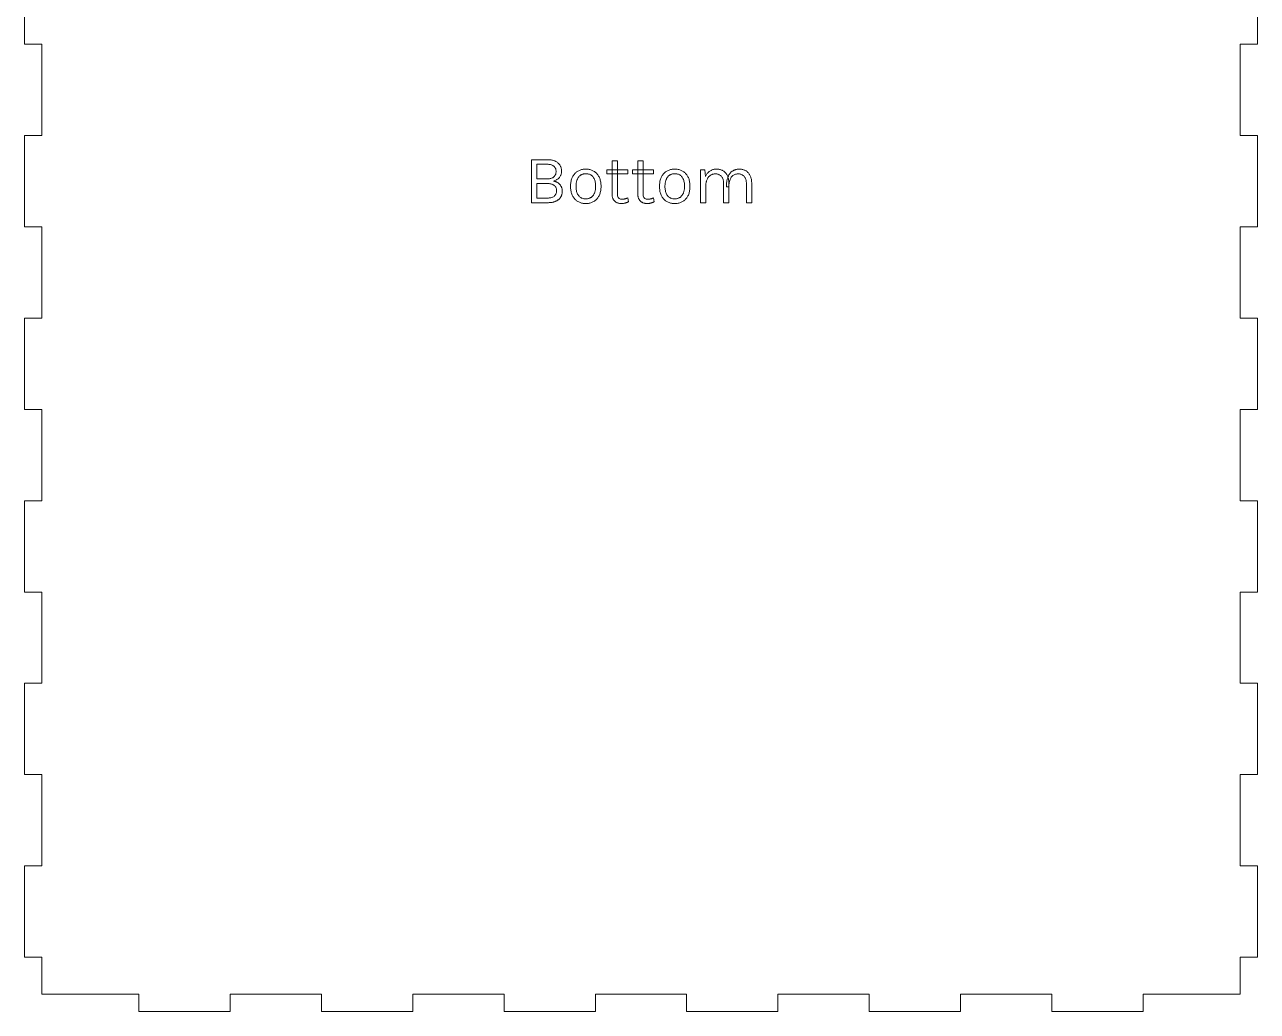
# Model space of a CAD drawing. Extents: x 3 to 513, y 3 to 383.
# Drawn here: x 297 to 513, y 3 to 175.9 of the extents above; entities that cross this region are included whole.
import ezdxf

# ---------------------------------------------------------------- set-up
doc = ezdxf.new("R2010")
doc.units = 0
doc.layers.get('0').update_dxf_attribs({"lineweight": 0})

msp = doc.modelspace()

# ---------------------------------------------------------------- linework, layer by layer
for p, q in [((297, 188.5), (297, 172.5)), ((513, 172.5), (513, 188.5)), ((297, 172.5), (300, 172.5)), ((300, 172.5), (300, 156.5)), ((510, 156.5), (510, 172.5)), ((510, 172.5), (513, 172.5)), ((300, 156.5), (297, 156.5)), ((297, 156.5), (297, 140.5)), ((513, 156.5), (510, 156.5)), ((513, 140.5), (513, 156.5)), ((385.8, 144.732), (385.8, 152.268)), ((385.8, 152.268), (388.62, 152.268)), ((388.596, 151.464), (386.736, 151.464)), ((386.736, 151.464), (386.736, 148.896)), ((388.736, 151.461), (388.596, 151.464)), ((388.596, 151.464), (388.596, 151.464)), ((388.596, 151.464), (388.596, 151.464)), ((388.62, 152.268), (388.783, 152.265)), ((388.869, 151.451), (388.736, 151.461)), ((388.783, 152.265), (388.94, 152.257)), ((388.997, 151.434), (388.869, 151.451)), ((388.94, 152.257), (389.091, 152.243)), ((389.118, 151.411), (388.997, 151.434)), ((389.091, 152.243), (389.237, 152.224)), ((389.233, 151.381), (389.118, 151.411)), ((389.342, 151.345), (389.233, 151.381)), ((389.237, 152.224), (389.377, 152.2)), ((389.444, 151.302), (389.342, 151.345)), ((389.377, 152.2), (389.512, 152.17)), ((389.541, 151.253), (389.444, 151.302)), ((389.512, 152.17), (389.641, 152.134)), ((389.631, 151.197), (389.541, 151.253)), ((389.641, 152.134), (389.764, 152.093)), ((389.764, 152.093), (389.882, 152.047)), ((389.882, 152.047), (389.994, 151.995)), ((389.994, 151.995), (390.1, 151.939)), ((390.1, 151.939), (390.201, 151.879)), ((390.201, 151.879), (390.297, 151.816)), ((390.297, 151.816), (390.387, 151.749)), ((390.387, 151.749), (390.471, 151.679)), ((390.471, 151.679), (390.55, 151.605)), ((390.55, 151.605), (390.623, 151.528)), ((390.623, 151.528), (390.691, 151.447)), ((390.691, 151.447), (390.753, 151.363)), ((390.753, 151.363), (390.81, 151.275)), ((390.81, 151.275), (390.861, 151.185)), ((399.936, 146.208), (399.936, 152.064)), ((399.936, 152.064), (400.86, 152.064)), ((400.86, 152.064), (400.86, 146.232)), ((404.448, 146.208), (404.448, 152.064)), ((404.448, 152.064), (405.372, 152.064)), ((405.372, 152.064), (405.372, 146.232)), ((389.324, 149.02), (389.427, 149.065)), ((389.427, 149.065), (389.525, 149.117)), ((389.525, 149.117), (389.617, 149.175)), ((389.617, 149.175), (389.703, 149.241)), ((389.715, 151.134), (389.631, 151.197)), ((389.703, 149.241), (389.782, 149.313)), ((389.792, 151.065), (389.715, 151.134)), ((389.782, 149.313), (389.853, 149.39)), ((389.861, 150.992), (389.792, 151.065)), ((389.853, 149.39), (389.916, 149.474)), ((389.922, 150.913), (389.861, 150.992)), ((389.916, 149.474), (389.97, 149.563)), ((389.974, 150.829), (389.922, 150.913)), ((389.97, 149.563), (390.016, 149.657)), ((390.019, 150.739), (389.974, 150.829)), ((390.016, 149.657), (390.053, 149.758)), ((390.055, 150.645), (390.019, 150.739)), ((390.053, 149.758), (390.082, 149.864)), ((390.084, 150.546), (390.055, 150.645)), ((390.082, 149.864), (390.103, 149.975)), ((390.104, 150.441), (390.084, 150.546)), ((390.103, 149.975), (390.116, 150.093)), ((390.116, 150.331), (390.104, 150.441)), ((390.12, 150.216), (390.116, 150.331)), ((390.116, 150.093), (390.12, 150.216)), ((390.12, 150.216), (390.12, 150.216)), ((390.648, 149.083), (390.566, 148.996)), ((390.723, 149.175), (390.648, 149.083)), ((390.791, 149.272), (390.723, 149.175)), ((390.852, 149.373), (390.791, 149.272)), ((390.905, 149.477), (390.852, 149.373)), ((390.861, 151.185), (390.907, 151.093)), ((390.951, 149.584), (390.905, 149.477)), ((390.907, 151.093), (390.948, 151)), ((390.948, 151), (390.983, 150.904)), ((390.991, 149.695), (390.951, 149.584)), ((390.983, 150.904), (391.012, 150.808)), ((391.023, 149.809), (390.991, 149.695)), ((391.012, 150.808), (391.037, 150.709)), ((391.048, 149.927), (391.023, 149.809)), ((391.037, 150.709), (391.056, 150.61)), ((391.066, 150.048), (391.048, 149.927)), ((391.056, 150.61), (391.069, 150.508)), ((391.076, 150.172), (391.066, 150.048)), ((391.069, 150.508), (391.077, 150.405)), ((391.08, 150.3), (391.076, 150.172)), ((391.077, 150.405), (391.08, 150.3)), ((391.08, 150.3), (391.08, 150.3)), ((392.881, 148.979), (392.94, 149.122)), ((392.94, 149.122), (393.006, 149.259)), ((393.006, 149.259), (393.078, 149.39)), ((393.078, 149.39), (393.155, 149.514)), ((393.155, 149.514), (393.238, 149.631)), ((393.238, 149.631), (393.325, 149.742)), ((393.325, 149.742), (393.418, 149.846)), ((393.418, 149.846), (393.515, 149.944)), ((393.515, 149.944), (393.618, 150.035)), ((393.618, 150.035), (393.726, 150.12)), ((393.726, 150.12), (393.839, 150.198)), ((393.839, 150.198), (393.957, 150.27)), ((393.956, 149.055), (393.907, 148.968)), ((394.01, 149.139), (393.956, 149.055)), ((393.957, 150.27), (394.079, 150.335)), ((394.067, 149.217), (394.01, 149.139)), ((394.127, 149.291), (394.067, 149.217)), ((394.079, 150.335), (394.205, 150.393)), ((394.192, 149.36), (394.127, 149.291)), ((394.26, 149.425), (394.192, 149.36)), ((394.205, 150.393), (394.334, 150.444)), ((394.331, 149.485), (394.26, 149.425)), ((394.407, 149.541), (394.331, 149.485)), ((394.334, 150.444), (394.467, 150.489)), ((394.486, 149.592), (394.407, 149.541)), ((394.467, 150.489), (394.603, 150.526)), ((394.569, 149.637), (394.486, 149.592)), ((394.655, 149.677), (394.569, 149.637)), ((394.603, 150.526), (394.742, 150.557)), ((394.745, 149.712), (394.655, 149.677)), ((394.742, 150.557), (394.885, 150.581)), ((394.838, 149.741), (394.745, 149.712)), ((394.935, 149.765), (394.838, 149.741)), ((394.885, 150.581), (395.031, 150.598)), ((395.036, 149.784), (394.935, 149.765)), ((395.031, 150.598), (395.181, 150.609)), ((395.139, 149.797), (395.036, 149.784)), ((395.247, 149.805), (395.139, 149.797)), ((395.181, 150.609), (395.334, 150.612)), ((395.358, 149.808), (395.247, 149.805)), ((395.334, 150.612), (395.334, 150.612)), ((395.334, 150.612), (395.486, 150.609)), ((395.522, 149.802), (395.358, 149.808)), ((395.358, 149.808), (395.358, 149.808)), ((395.486, 150.609), (395.635, 150.598)), ((395.677, 149.784), (395.522, 149.802)), ((395.635, 150.598), (395.78, 150.581)), ((395.825, 149.755), (395.677, 149.784)), ((395.78, 150.581), (395.922, 150.557)), ((395.964, 149.713), (395.825, 149.755)), ((395.922, 150.557), (396.061, 150.526)), ((396.094, 149.66), (395.964, 149.713)), ((396.061, 150.526), (396.196, 150.489)), ((396.217, 149.595), (396.094, 149.66)), ((396.196, 150.489), (396.328, 150.444)), ((396.331, 149.518), (396.217, 149.595)), ((396.328, 150.444), (396.457, 150.393)), ((396.437, 149.43), (396.331, 149.518)), ((396.535, 149.329), (396.437, 149.43)), ((396.457, 150.393), (396.583, 150.335)), ((396.624, 149.217), (396.535, 149.329)), ((396.583, 150.335), (396.705, 150.27)), ((396.705, 149.094), (396.624, 149.217)), ((396.705, 150.27), (396.823, 150.198)), ((396.777, 148.963), (396.705, 149.094)), ((396.823, 150.198), (396.936, 150.12)), ((396.936, 150.12), (397.044, 150.035)), ((397.044, 150.035), (397.146, 149.944)), ((397.146, 149.944), (397.243, 149.846)), ((397.243, 149.846), (397.336, 149.742)), ((397.336, 149.742), (397.423, 149.631)), ((397.423, 149.631), (397.505, 149.514)), ((397.505, 149.514), (397.581, 149.39)), ((397.581, 149.39), (397.653, 149.259)), ((397.653, 149.259), (397.719, 149.122)), ((397.719, 149.122), (397.777, 148.979)), ((399.012, 149.82), (399.012, 150.468)), ((399.012, 150.468), (402.672, 150.468)), ((402.672, 149.82), (399.012, 149.82)), ((402.672, 150.468), (402.672, 149.82)), ((402.672, 149.82), (402.672, 149.82)), ((403.524, 149.82), (403.524, 150.468)), ((403.524, 150.468), (407.184, 150.468)), ((407.184, 149.82), (403.524, 149.82)), ((407.184, 150.468), (407.184, 149.82)), ((407.184, 149.82), (407.184, 149.82)), ((408.463, 148.979), (408.522, 149.122)), ((408.522, 149.122), (408.588, 149.259)), ((408.588, 149.259), (408.66, 149.39)), ((408.66, 149.39), (408.737, 149.514)), ((408.737, 149.514), (408.82, 149.631)), ((408.82, 149.631), (408.907, 149.742)), ((408.907, 149.742), (409, 149.846)), ((409, 149.846), (409.097, 149.944)), ((409.097, 149.944), (409.2, 150.035)), ((409.2, 150.035), (409.308, 150.12)), ((409.308, 150.12), (409.421, 150.198)), ((409.421, 150.198), (409.539, 150.27)), ((409.538, 149.055), (409.489, 148.968)), ((409.592, 149.139), (409.538, 149.055)), ((409.539, 150.27), (409.661, 150.335)), ((409.649, 149.217), (409.592, 149.139)), ((409.709, 149.291), (409.649, 149.217)), ((409.661, 150.335), (409.787, 150.393)), ((409.774, 149.36), (409.709, 149.291)), ((409.842, 149.425), (409.774, 149.36)), ((409.787, 150.393), (409.916, 150.444)), ((409.913, 149.485), (409.842, 149.425)), ((409.989, 149.541), (409.913, 149.485)), ((409.916, 150.444), (410.049, 150.489)), ((410.068, 149.592), (409.989, 149.541)), ((410.049, 150.489), (410.185, 150.526)), ((410.151, 149.637), (410.068, 149.592)), ((410.237, 149.677), (410.151, 149.637)), ((410.185, 150.526), (410.324, 150.557)), ((410.327, 149.712), (410.237, 149.677)), ((410.324, 150.557), (410.467, 150.581)), ((410.42, 149.741), (410.327, 149.712)), ((410.517, 149.765), (410.42, 149.741)), ((410.467, 150.581), (410.613, 150.598)), ((410.618, 149.784), (410.517, 149.765)), ((410.613, 150.598), (410.763, 150.609)), ((410.721, 149.797), (410.618, 149.784)), ((410.829, 149.805), (410.721, 149.797)), ((410.763, 150.609), (410.916, 150.612)), ((410.94, 149.808), (410.829, 149.805)), ((410.916, 150.612), (410.916, 150.612)), ((410.916, 150.612), (411.068, 150.609)), ((411.104, 149.802), (410.94, 149.808)), ((410.94, 149.808), (410.94, 149.808)), ((411.068, 150.609), (411.217, 150.598)), ((411.259, 149.784), (411.104, 149.802)), ((411.217, 150.598), (411.362, 150.581)), ((411.407, 149.755), (411.259, 149.784)), ((411.362, 150.581), (411.504, 150.557)), ((411.546, 149.713), (411.407, 149.755)), ((411.504, 150.557), (411.643, 150.526)), ((411.676, 149.66), (411.546, 149.713)), ((411.643, 150.526), (411.778, 150.489)), ((411.799, 149.595), (411.676, 149.66)), ((411.778, 150.489), (411.91, 150.444)), ((411.913, 149.518), (411.799, 149.595)), ((411.91, 150.444), (412.039, 150.393)), ((412.019, 149.43), (411.913, 149.518)), ((412.117, 149.329), (412.019, 149.43)), ((412.039, 150.393), (412.165, 150.335)), ((412.206, 149.217), (412.117, 149.329)), ((412.165, 150.335), (412.287, 150.27)), ((412.287, 149.094), (412.206, 149.217)), ((412.287, 150.27), (412.405, 150.198)), ((412.359, 148.963), (412.287, 149.094)), ((412.405, 150.198), (412.518, 150.12)), ((412.518, 150.12), (412.626, 150.035)), ((412.626, 150.035), (412.728, 149.944)), ((412.728, 149.944), (412.825, 149.846)), ((412.825, 149.846), (412.918, 149.742)), ((412.918, 149.742), (413.005, 149.631)), ((413.005, 149.631), (413.087, 149.514)), ((413.087, 149.514), (413.163, 149.39)), ((413.163, 149.39), (413.235, 149.259)), ((413.235, 149.259), (413.301, 149.122)), ((413.301, 149.122), (413.359, 148.979)), ((415.398, 144.732), (415.398, 150.468)), ((415.398, 150.468), (416.202, 150.468)), ((416.202, 150.468), (416.31, 149.316)), ((416.31, 149.316), (416.366, 149.438)), ((416.366, 149.438), (416.427, 149.554)), ((416.427, 149.554), (416.492, 149.664)), ((416.492, 149.664), (416.561, 149.769)), ((416.561, 149.769), (416.635, 149.868)), ((416.635, 149.868), (416.713, 149.961)), ((416.729, 149.076), (416.676, 148.988)), ((416.713, 149.961), (416.795, 150.048)), ((416.786, 149.159), (416.729, 149.076)), ((416.845, 149.238), (416.786, 149.159)), ((416.795, 150.048), (416.882, 150.13)), ((416.909, 149.311), (416.845, 149.238)), ((416.882, 150.13), (416.973, 150.206)), ((416.976, 149.379), (416.909, 149.311)), ((416.973, 150.206), (417.069, 150.276)), ((417.046, 149.443), (416.976, 149.379)), ((417.12, 149.502), (417.046, 149.443)), ((417.069, 150.276), (417.169, 150.34)), ((417.197, 149.556), (417.12, 149.502)), ((417.169, 150.34), (417.272, 150.397)), ((417.277, 149.604), (417.197, 149.556)), ((417.272, 150.397), (417.38, 150.447)), ((417.359, 149.646), (417.277, 149.604)), ((417.444, 149.682), (417.359, 149.646)), ((417.38, 150.447), (417.491, 150.491)), ((417.533, 149.714), (417.444, 149.682)), ((417.491, 150.491), (417.607, 150.528)), ((417.623, 149.739), (417.533, 149.714)), ((417.607, 150.528), (417.726, 150.558)), ((417.717, 149.759), (417.623, 149.739)), ((417.813, 149.773), (417.717, 149.759)), ((417.726, 150.558), (417.849, 150.582)), ((417.912, 149.781), (417.813, 149.773)), ((417.849, 150.582), (417.976, 150.599)), ((418.014, 149.784), (417.912, 149.781)), ((417.976, 150.599), (418.107, 150.609)), ((418.147, 149.78), (418.014, 149.784)), ((418.014, 149.784), (418.014, 149.784)), ((418.107, 150.609), (418.242, 150.612)), ((418.274, 149.767), (418.147, 149.78)), ((418.242, 150.612), (418.242, 150.612)), ((418.242, 150.612), (418.376, 150.609)), ((418.395, 149.745), (418.274, 149.767)), ((418.376, 150.609), (418.505, 150.6)), ((418.511, 149.715), (418.395, 149.745)), ((418.505, 150.6), (418.631, 150.585)), ((418.621, 149.677), (418.511, 149.715)), ((418.725, 149.63), (418.621, 149.677)), ((418.631, 150.585), (418.753, 150.564)), ((418.824, 149.574), (418.725, 149.63)), ((418.753, 150.564), (418.871, 150.536)), ((418.916, 149.509), (418.824, 149.574)), ((418.871, 150.536), (418.985, 150.503)), ((419.004, 149.437), (418.916, 149.509)), ((418.985, 150.503), (419.096, 150.464)), ((419.085, 149.355), (419.004, 149.437)), ((419.16, 149.265), (419.085, 149.355)), ((419.096, 150.464), (419.202, 150.418)), ((419.226, 149.168), (419.16, 149.265)), ((419.202, 150.418), (419.304, 150.367)), ((419.285, 149.062), (419.226, 149.168)), ((419.337, 148.949), (419.285, 149.062)), ((419.304, 150.367), (419.403, 150.309)), ((419.403, 150.309), (419.497, 150.246)), ((419.497, 150.246), (419.587, 150.177)), ((419.587, 150.177), (419.673, 150.104)), ((419.673, 150.104), (419.753, 150.025)), ((419.753, 150.025), (419.83, 149.941)), ((419.83, 149.941), (419.902, 149.851)), ((419.902, 149.851), (419.969, 149.757)), ((419.969, 149.757), (420.032, 149.657)), ((420.032, 149.657), (420.09, 149.552)), ((420.09, 149.552), (420.144, 149.442)), ((420.144, 149.442), (420.193, 149.327)), ((420.155, 148.986), (420.19, 149.097)), ((420.19, 149.097), (420.227, 149.204)), ((420.193, 149.327), (420.237, 149.208)), ((420.227, 149.204), (420.268, 149.306)), ((420.237, 149.208), (420.276, 149.085)), ((420.268, 149.306), (420.311, 149.405)), ((420.276, 149.085), (420.309, 148.957)), ((420.311, 149.405), (420.357, 149.5)), ((420.357, 149.5), (420.406, 149.591)), ((420.406, 149.591), (420.458, 149.678)), ((420.458, 149.678), (420.513, 149.762)), ((420.513, 149.762), (420.57, 149.841)), ((420.57, 149.841), (420.63, 149.916)), ((420.63, 149.916), (420.693, 149.988)), ((420.737, 149.056), (420.667, 148.921)), ((420.693, 149.988), (420.758, 150.056)), ((420.816, 149.181), (420.737, 149.056)), ((420.758, 150.056), (420.825, 150.119)), ((420.902, 149.296), (420.816, 149.181)), ((420.825, 150.119), (420.895, 150.179)), ((420.895, 150.179), (420.968, 150.235)), ((420.996, 149.398), (420.902, 149.296)), ((420.968, 150.235), (421.043, 150.287)), ((421.097, 149.489), (420.996, 149.398)), ((421.043, 150.287), (421.121, 150.335)), ((421.206, 149.567), (421.097, 149.489)), ((421.121, 150.335), (421.201, 150.38)), ((421.201, 150.38), (421.284, 150.42)), ((421.322, 149.633), (421.206, 149.567)), ((421.284, 150.42), (421.369, 150.456)), ((421.445, 149.688), (421.322, 149.633)), ((421.369, 150.456), (421.457, 150.489)), ((421.575, 149.73), (421.445, 149.688)), ((421.457, 150.489), (421.546, 150.518)), ((421.546, 150.518), (421.638, 150.543)), ((421.713, 149.76), (421.575, 149.73)), ((421.638, 150.543), (421.733, 150.564)), ((421.858, 149.778), (421.713, 149.76)), ((421.733, 150.564), (421.829, 150.581)), ((421.829, 150.581), (421.928, 150.595)), ((422.01, 149.784), (421.858, 149.778)), ((421.928, 150.595), (422.029, 150.604)), ((422.14, 149.78), (422.01, 149.784)), ((422.01, 149.784), (422.01, 149.784)), ((422.029, 150.604), (422.132, 150.61)), ((422.132, 150.61), (422.238, 150.612)), ((422.265, 149.767), (422.14, 149.78)), ((422.238, 150.612), (422.238, 150.612)), ((422.238, 150.612), (422.372, 150.609)), ((422.385, 149.745), (422.265, 149.767)), ((422.372, 150.609), (422.501, 150.6)), ((422.499, 149.715), (422.385, 149.745)), ((422.608, 149.677), (422.499, 149.715)), ((422.501, 150.6), (422.627, 150.585)), ((422.711, 149.63), (422.608, 149.677)), ((422.627, 150.585), (422.749, 150.564)), ((422.809, 149.574), (422.711, 149.63)), ((422.749, 150.564), (422.867, 150.536)), ((422.901, 149.509), (422.809, 149.574)), ((422.867, 150.536), (422.981, 150.503)), ((422.988, 149.437), (422.901, 149.509)), ((422.981, 150.503), (423.092, 150.464)), ((423.069, 149.355), (422.988, 149.437)), ((423.144, 149.265), (423.069, 149.355)), ((423.092, 150.464), (423.198, 150.418)), ((423.21, 149.168), (423.144, 149.265)), ((423.198, 150.418), (423.3, 150.367)), ((423.269, 149.062), (423.21, 149.168)), ((423.321, 148.949), (423.269, 149.062)), ((423.3, 150.367), (423.399, 150.309)), ((423.399, 150.309), (423.493, 150.246)), ((423.493, 150.246), (423.583, 150.177)), ((423.583, 150.177), (423.669, 150.104)), ((423.669, 150.104), (423.749, 150.025)), ((423.749, 150.025), (423.826, 149.941)), ((423.826, 149.941), (423.898, 149.851)), ((423.898, 149.851), (423.965, 149.757)), ((423.965, 149.757), (424.028, 149.657)), ((424.028, 149.657), (424.086, 149.552)), ((424.086, 149.552), (424.14, 149.442)), ((424.14, 149.442), (424.189, 149.327)), ((424.189, 149.327), (424.233, 149.208)), ((424.233, 149.208), (424.272, 149.085)), ((424.272, 149.085), (424.305, 148.957)), ((386.736, 148.896), (388.584, 148.896)), ((386.736, 148.092), (386.736, 145.548)), ((388.608, 148.092), (386.736, 148.092)), ((386.736, 148.092), (386.736, 148.092)), ((388.584, 148.896), (388.722, 148.899)), ((388.763, 148.089), (388.608, 148.092)), ((388.608, 148.092), (388.608, 148.092)), ((388.722, 148.899), (388.853, 148.91)), ((388.909, 148.078), (388.763, 148.089)), ((388.853, 148.91), (388.98, 148.927)), ((389.049, 148.061), (388.909, 148.078)), ((388.98, 148.927), (389.1, 148.951)), ((389.18, 148.037), (389.049, 148.061)), ((389.1, 148.951), (389.215, 148.982)), ((389.304, 148.006), (389.18, 148.037)), ((389.215, 148.982), (389.324, 149.02)), ((389.42, 147.968), (389.304, 148.006)), ((389.529, 147.923), (389.42, 147.968)), ((389.629, 147.871), (389.529, 147.923)), ((389.723, 147.813), (389.629, 147.871)), ((389.791, 148.562), (389.652, 148.524)), ((389.652, 148.524), (389.652, 148.524)), ((389.652, 148.524), (389.743, 148.508)), ((389.808, 147.747), (389.723, 147.813)), ((389.743, 148.508), (389.832, 148.488)), ((389.923, 148.606), (389.791, 148.562)), ((389.886, 147.676), (389.808, 147.747)), ((389.832, 148.488), (389.919, 148.464)), ((389.955, 147.6), (389.886, 147.676)), ((389.919, 148.464), (390.004, 148.437)), ((390.048, 148.656), (389.923, 148.606)), ((390.016, 147.52), (389.955, 147.6)), ((390.004, 148.437), (390.086, 148.406)), ((390.069, 147.435), (390.016, 147.52)), ((390.166, 148.712), (390.048, 148.656)), ((390.114, 147.346), (390.069, 147.435)), ((390.086, 148.406), (390.166, 148.372)), ((390.151, 147.252), (390.114, 147.346)), ((390.179, 147.154), (390.151, 147.252)), ((390.277, 148.774), (390.166, 148.712)), ((390.166, 148.372), (390.244, 148.334)), ((390.2, 147.051), (390.179, 147.154)), ((390.212, 146.944), (390.2, 147.051)), ((390.216, 146.832), (390.212, 146.944)), ((390.244, 148.334), (390.32, 148.292)), ((390.38, 148.842), (390.277, 148.774)), ((390.32, 148.292), (390.394, 148.246)), ((390.477, 148.916), (390.38, 148.842)), ((390.394, 148.246), (390.465, 148.197)), ((390.465, 148.197), (390.534, 148.145)), ((390.566, 148.996), (390.477, 148.916)), ((390.534, 148.145), (390.599, 148.09)), ((390.599, 148.09), (390.662, 148.034)), ((390.662, 148.034), (390.721, 147.975)), ((390.721, 147.975), (390.778, 147.913)), ((390.778, 147.913), (390.831, 147.85)), ((390.831, 147.85), (390.881, 147.784)), ((390.881, 147.784), (390.929, 147.716)), ((390.929, 147.716), (390.973, 147.646)), ((390.973, 147.646), (391.014, 147.573)), ((391.014, 147.573), (391.052, 147.499)), ((391.052, 147.499), (391.085, 147.423)), ((391.085, 147.423), (391.115, 147.347)), ((391.115, 147.347), (391.141, 147.27)), ((391.141, 147.27), (391.163, 147.191)), ((391.163, 147.191), (391.18, 147.112)), ((391.18, 147.112), (391.194, 147.031)), ((391.194, 147.031), (391.204, 146.95)), ((391.204, 146.95), (391.21, 146.867)), ((392.658, 147.6), (392.661, 147.795)), ((392.661, 147.406), (392.658, 147.6)), ((392.658, 147.6), (392.658, 147.6)), ((392.661, 147.795), (392.672, 147.983)), ((392.672, 147.219), (392.661, 147.406)), ((392.672, 147.983), (392.689, 148.165)), ((392.689, 147.038), (392.672, 147.219)), ((392.689, 148.165), (392.714, 148.341)), ((392.714, 146.863), (392.689, 147.038)), ((392.714, 148.341), (392.745, 148.51)), ((392.745, 148.51), (392.783, 148.672)), ((392.783, 148.672), (392.829, 148.829)), ((392.829, 148.829), (392.881, 148.979)), ((393.62, 147.735), (393.618, 147.6)), ((393.618, 147.6), (393.618, 147.6)), ((393.618, 147.6), (393.622, 147.401)), ((393.626, 147.866), (393.62, 147.735)), ((393.622, 147.401), (393.635, 147.211)), ((393.636, 147.993), (393.626, 147.866)), ((393.635, 147.211), (393.657, 147.03)), ((393.65, 148.117), (393.636, 147.993)), ((393.668, 148.237), (393.65, 148.117)), ((393.657, 147.03), (393.687, 146.856)), ((393.69, 148.353), (393.668, 148.237)), ((393.716, 148.465), (393.69, 148.353)), ((393.747, 148.573), (393.716, 148.465)), ((393.781, 148.678), (393.747, 148.573)), ((393.819, 148.779), (393.781, 148.678)), ((393.861, 148.876), (393.819, 148.779)), ((393.907, 148.968), (393.861, 148.876)), ((396.841, 148.823), (396.777, 148.963)), ((396.897, 148.675), (396.841, 148.823)), ((396.943, 148.517), (396.897, 148.675)), ((396.982, 148.351), (396.943, 148.517)), ((396.978, 146.853), (397, 146.969)), ((397.012, 148.176), (396.982, 148.351)), ((397, 146.969), (397.018, 147.087)), ((397.033, 147.993), (397.012, 148.176)), ((397.018, 147.087), (397.032, 147.21)), ((397.032, 147.21), (397.042, 147.336)), ((397.046, 147.801), (397.033, 147.993)), ((397.042, 147.336), (397.048, 147.466)), ((397.05, 147.6), (397.046, 147.801)), ((397.048, 147.466), (397.05, 147.6)), ((397.05, 147.6), (397.05, 147.6)), ((397.777, 148.979), (397.829, 148.829)), ((397.829, 148.829), (397.874, 148.672)), ((397.874, 148.672), (397.912, 148.51)), ((397.912, 148.51), (397.943, 148.341)), ((397.943, 148.341), (397.967, 148.165)), ((397.967, 147.038), (397.943, 146.863)), ((397.967, 148.165), (397.984, 147.983)), ((397.984, 147.219), (397.967, 147.038)), ((397.984, 147.983), (397.995, 147.795)), ((397.995, 147.406), (397.984, 147.219)), ((397.995, 147.795), (397.998, 147.6)), ((397.998, 147.6), (397.995, 147.406)), ((397.998, 147.6), (397.998, 147.6)), ((408.24, 147.6), (408.243, 147.795)), ((408.243, 147.406), (408.24, 147.6)), ((408.24, 147.6), (408.24, 147.6)), ((408.243, 147.795), (408.254, 147.983)), ((408.254, 147.219), (408.243, 147.406)), ((408.254, 147.983), (408.271, 148.165)), ((408.271, 147.038), (408.254, 147.219)), ((408.271, 148.165), (408.296, 148.341)), ((408.296, 146.863), (408.271, 147.038)), ((408.296, 148.341), (408.327, 148.51)), ((408.327, 148.51), (408.365, 148.672)), ((408.365, 148.672), (408.411, 148.829)), ((408.411, 148.829), (408.463, 148.979)), ((409.202, 147.735), (409.2, 147.6)), ((409.2, 147.6), (409.2, 147.6)), ((409.2, 147.6), (409.204, 147.401)), ((409.208, 147.866), (409.202, 147.735)), ((409.204, 147.401), (409.217, 147.211)), ((409.218, 147.993), (409.208, 147.866)), ((409.217, 147.211), (409.239, 147.03)), ((409.232, 148.117), (409.218, 147.993)), ((409.25, 148.237), (409.232, 148.117)), ((409.239, 147.03), (409.269, 146.856)), ((409.272, 148.353), (409.25, 148.237)), ((409.298, 148.465), (409.272, 148.353)), ((409.329, 148.573), (409.298, 148.465)), ((409.363, 148.678), (409.329, 148.573)), ((409.401, 148.779), (409.363, 148.678)), ((409.443, 148.876), (409.401, 148.779)), ((409.489, 148.968), (409.443, 148.876)), ((412.423, 148.823), (412.359, 148.963)), ((412.479, 148.675), (412.423, 148.823)), ((412.526, 148.517), (412.479, 148.675)), ((412.564, 148.351), (412.526, 148.517)), ((412.56, 146.853), (412.582, 146.969)), ((412.594, 148.176), (412.564, 148.351)), ((412.582, 146.969), (412.6, 147.087)), ((412.615, 147.993), (412.594, 148.176)), ((412.6, 147.087), (412.614, 147.21)), ((412.614, 147.21), (412.624, 147.336)), ((412.628, 147.801), (412.615, 147.993)), ((412.624, 147.336), (412.63, 147.466)), ((412.632, 147.6), (412.628, 147.801)), ((412.63, 147.466), (412.632, 147.6)), ((412.632, 147.6), (412.632, 147.6)), ((413.359, 148.979), (413.411, 148.829)), ((413.411, 148.829), (413.456, 148.672)), ((413.456, 148.672), (413.494, 148.51)), ((413.494, 148.51), (413.525, 148.341)), ((413.525, 148.341), (413.549, 148.165)), ((413.549, 147.038), (413.525, 146.863)), ((413.549, 148.165), (413.566, 147.983)), ((413.566, 147.219), (413.549, 147.038)), ((413.566, 147.983), (413.577, 147.795)), ((413.577, 147.406), (413.566, 147.219)), ((413.577, 147.795), (413.58, 147.6)), ((413.58, 147.6), (413.577, 147.406)), ((413.58, 147.6), (413.58, 147.6)), ((416.336, 147.587), (416.334, 147.444)), ((416.334, 147.444), (416.334, 147.444)), ((416.334, 147.444), (416.334, 144.732)), ((416.342, 147.726), (416.336, 147.587)), ((416.352, 147.862), (416.342, 147.726)), ((416.367, 147.993), (416.352, 147.862)), ((416.385, 148.12), (416.367, 147.993)), ((416.407, 148.243), (416.385, 148.12)), ((416.434, 148.362), (416.407, 148.243)), ((416.465, 148.477), (416.434, 148.362)), ((416.499, 148.588), (416.465, 148.477)), ((416.538, 148.695), (416.499, 148.588)), ((416.581, 148.798), (416.538, 148.695)), ((416.627, 148.895), (416.581, 148.798)), ((416.676, 148.988), (416.627, 148.895)), ((419.38, 148.828), (419.337, 148.949)), ((419.415, 148.699), (419.38, 148.828)), ((419.443, 148.562), (419.415, 148.699)), ((419.462, 148.417), (419.443, 148.562)), ((419.474, 148.264), (419.462, 148.417)), ((419.478, 148.104), (419.474, 148.264)), ((419.478, 144.732), (419.478, 148.104)), ((419.97, 147.516), (419.972, 147.669)), ((420.402, 147.516), (419.97, 147.516)), ((419.972, 147.669), (419.976, 147.818)), ((419.976, 147.818), (419.984, 147.963)), ((419.984, 147.963), (419.994, 148.104)), ((419.994, 148.104), (420.008, 148.242)), ((420.008, 148.242), (420.025, 148.376)), ((420.025, 148.376), (420.045, 148.506)), ((420.045, 148.506), (420.068, 148.632)), ((420.068, 148.632), (420.094, 148.754)), ((420.094, 148.754), (420.123, 148.872)), ((420.123, 148.872), (420.155, 148.986)), ((420.309, 148.957), (420.337, 148.826)), ((420.337, 148.826), (420.361, 148.69)), ((420.361, 148.69), (420.379, 148.549)), ((420.379, 148.549), (420.392, 148.405)), ((420.392, 148.405), (420.399, 148.257)), ((420.399, 148.257), (420.402, 148.104)), ((420.402, 148.104), (420.402, 148.104)), ((420.402, 148.104), (420.402, 144.732)), ((420.406, 147.724), (420.402, 147.516)), ((420.402, 147.516), (420.402, 147.516)), ((420.419, 147.922), (420.406, 147.724)), ((420.439, 148.112), (420.419, 147.922)), ((420.468, 148.292), (420.439, 148.112)), ((420.505, 148.463), (420.468, 148.292)), ((420.551, 148.625), (420.505, 148.463)), ((420.605, 148.778), (420.551, 148.625)), ((420.667, 148.921), (420.605, 148.778)), ((423.364, 148.828), (423.321, 148.949)), ((423.399, 148.699), (423.364, 148.828)), ((423.427, 148.562), (423.399, 148.699)), ((423.446, 148.417), (423.427, 148.562)), ((423.458, 148.264), (423.446, 148.417)), ((423.462, 148.104), (423.458, 148.264)), ((423.462, 144.732), (423.462, 148.104)), ((424.305, 148.957), (424.334, 148.826)), ((424.334, 148.826), (424.357, 148.69)), ((424.357, 148.69), (424.375, 148.549)), ((424.375, 148.549), (424.388, 148.405)), ((424.388, 148.405), (424.395, 148.257)), ((424.395, 148.257), (424.398, 148.104)), ((424.398, 148.104), (424.398, 148.104)), ((424.398, 148.104), (424.398, 144.732)), ((388.62, 144.732), (385.8, 144.732)), ((386.736, 145.548), (388.608, 145.548)), ((388.608, 145.548), (388.775, 145.552)), ((388.765, 144.734), (388.62, 144.732)), ((388.62, 144.732), (388.62, 144.732)), ((388.62, 144.732), (388.62, 144.732)), ((388.906, 144.739), (388.765, 144.734)), ((388.775, 145.552), (388.932, 145.562)), ((389.041, 144.748), (388.906, 144.739)), ((388.932, 145.562), (389.079, 145.58)), ((389.172, 144.76), (389.041, 144.748)), ((389.079, 145.58), (389.217, 145.606)), ((389.298, 144.775), (389.172, 144.76)), ((389.217, 145.606), (389.345, 145.638)), ((389.419, 144.795), (389.298, 144.775)), ((389.345, 145.638), (389.464, 145.678)), ((389.536, 144.817), (389.419, 144.795)), ((389.464, 145.678), (389.573, 145.724)), ((389.647, 144.843), (389.536, 144.817)), ((389.573, 145.724), (389.672, 145.778)), ((389.754, 144.873), (389.647, 144.843)), ((389.672, 145.778), (389.761, 145.84)), ((389.856, 144.906), (389.754, 144.873)), ((389.761, 145.84), (389.841, 145.908)), ((389.841, 145.908), (389.912, 145.982)), ((389.954, 144.942), (389.856, 144.906)), ((389.912, 145.982), (389.976, 146.06)), ((390.047, 144.98), (389.954, 144.942)), ((389.976, 146.06), (390.032, 146.142)), ((390.032, 146.142), (390.081, 146.229)), ((390.137, 145.021), (390.047, 144.98)), ((390.081, 146.229), (390.122, 146.319)), ((390.122, 146.319), (390.156, 146.413)), ((390.223, 145.064), (390.137, 145.021)), ((390.156, 146.413), (390.182, 146.512)), ((390.182, 146.512), (390.201, 146.615)), ((390.201, 146.615), (390.212, 146.721)), ((390.212, 146.721), (390.216, 146.832)), ((390.216, 146.832), (390.216, 146.832)), ((390.305, 145.11), (390.223, 145.064)), ((390.382, 145.158), (390.305, 145.11)), ((390.456, 145.208), (390.382, 145.158)), ((390.526, 145.261), (390.456, 145.208)), ((390.592, 145.316), (390.526, 145.261)), ((390.654, 145.374), (390.592, 145.316)), ((390.712, 145.434), (390.654, 145.374)), ((390.767, 145.494), (390.712, 145.434)), ((390.819, 145.557), (390.767, 145.494)), ((390.867, 145.621), (390.819, 145.557)), ((390.911, 145.686), (390.867, 145.621)), ((390.952, 145.753), (390.911, 145.686)), ((390.99, 145.821), (390.952, 145.753)), ((391.025, 145.89), (390.99, 145.821)), ((391.055, 145.962), (391.025, 145.89)), ((391.083, 146.034), (391.055, 145.962)), ((391.108, 146.107), (391.083, 146.034)), ((391.129, 146.181), (391.108, 146.107)), ((391.149, 146.255), (391.129, 146.181)), ((391.166, 146.33), (391.149, 146.255)), ((391.18, 146.405), (391.166, 146.33)), ((391.191, 146.48), (391.18, 146.405)), ((391.2, 146.555), (391.191, 146.48)), ((391.207, 146.631), (391.2, 146.555)), ((391.211, 146.707), (391.207, 146.631)), ((391.21, 146.867), (391.212, 146.784)), ((391.212, 146.784), (391.211, 146.707)), ((391.212, 146.784), (391.212, 146.784)), ((392.745, 146.694), (392.714, 146.863)), ((392.783, 146.532), (392.745, 146.694)), ((392.829, 146.375), (392.783, 146.532)), ((392.881, 146.225), (392.829, 146.375)), ((392.94, 146.082), (392.881, 146.225)), ((393.006, 145.944), (392.94, 146.082)), ((393.078, 145.813), (393.006, 145.944)), ((393.155, 145.688), (393.078, 145.813)), ((393.238, 145.571), (393.155, 145.688)), ((393.325, 145.459), (393.238, 145.571)), ((393.418, 145.355), (393.325, 145.459)), ((393.515, 145.256), (393.418, 145.355)), ((393.618, 145.165), (393.515, 145.256)), ((393.726, 145.08), (393.618, 145.165)), ((393.687, 146.856), (393.725, 146.692)), ((393.725, 146.692), (393.772, 146.535)), ((393.839, 145.002), (393.726, 145.08)), ((393.772, 146.535), (393.828, 146.388)), ((393.828, 146.388), (393.893, 146.248)), ((393.957, 144.93), (393.839, 145.002)), ((393.893, 146.248), (393.965, 146.117)), ((394.079, 144.865), (393.957, 144.93)), ((393.965, 146.117), (394.047, 145.995)), ((394.047, 145.995), (394.137, 145.883)), ((394.205, 144.807), (394.079, 144.865)), ((394.137, 145.883), (394.235, 145.782)), ((394.334, 144.756), (394.205, 144.807)), ((394.235, 145.782), (394.341, 145.694)), ((394.467, 144.711), (394.334, 144.756)), ((394.341, 145.694), (394.455, 145.617)), ((394.455, 145.617), (394.577, 145.552)), ((394.577, 145.552), (394.708, 145.499)), ((394.708, 145.499), (394.846, 145.457)), ((394.846, 145.457), (394.993, 145.428)), ((394.993, 145.428), (395.147, 145.41)), ((395.147, 145.41), (395.31, 145.404)), ((395.31, 145.404), (395.42, 145.407)), ((395.31, 145.404), (395.31, 145.404)), ((395.31, 145.404), (395.31, 145.404)), ((395.42, 145.407), (395.526, 145.415)), ((395.526, 145.415), (395.63, 145.428)), ((395.63, 145.428), (395.73, 145.447)), ((395.73, 145.447), (395.826, 145.471)), ((395.826, 145.471), (395.919, 145.5)), ((395.919, 145.5), (396.009, 145.535)), ((396.009, 145.535), (396.095, 145.575)), ((396.095, 145.575), (396.178, 145.62)), ((396.178, 145.62), (396.258, 145.671)), ((396.328, 144.756), (396.196, 144.711)), ((396.258, 145.671), (396.334, 145.727)), ((396.457, 144.807), (396.328, 144.756)), ((396.334, 145.727), (396.406, 145.787)), ((396.406, 145.787), (396.475, 145.851)), ((396.583, 144.865), (396.457, 144.807)), ((396.475, 145.851), (396.54, 145.921)), ((396.54, 145.921), (396.601, 145.994)), ((396.705, 144.93), (396.583, 144.865)), ((396.601, 145.994), (396.658, 146.072)), ((396.658, 146.072), (396.711, 146.155)), ((396.823, 145.002), (396.705, 144.93)), ((396.711, 146.155), (396.761, 146.242)), ((396.761, 146.242), (396.807, 146.334)), ((396.807, 146.334), (396.849, 146.43)), ((396.936, 145.08), (396.823, 145.002)), ((396.849, 146.43), (396.887, 146.53)), ((396.887, 146.53), (396.921, 146.634)), ((396.921, 146.634), (396.952, 146.742)), ((397.044, 145.165), (396.936, 145.08)), ((396.952, 146.742), (396.978, 146.853)), ((397.146, 145.256), (397.044, 145.165)), ((397.243, 145.355), (397.146, 145.256)), ((397.336, 145.459), (397.243, 145.355)), ((397.423, 145.571), (397.336, 145.459)), ((397.505, 145.688), (397.423, 145.571)), ((397.581, 145.813), (397.505, 145.688)), ((397.653, 145.944), (397.581, 145.813)), ((397.719, 146.082), (397.653, 145.944)), ((397.777, 146.225), (397.719, 146.082)), ((397.829, 146.375), (397.777, 146.225)), ((397.874, 146.532), (397.829, 146.375)), ((397.912, 146.694), (397.874, 146.532)), ((397.943, 146.863), (397.912, 146.694)), ((399.938, 146.102), (399.936, 146.208)), ((399.936, 146.208), (399.936, 146.208)), ((399.945, 145.999), (399.938, 146.102)), ((399.955, 145.9), (399.945, 145.999)), ((399.971, 145.805), (399.955, 145.9)), ((399.99, 145.713), (399.971, 145.805)), ((400.014, 145.625), (399.99, 145.713)), ((400.042, 145.54), (400.014, 145.625)), ((400.074, 145.459), (400.042, 145.54)), ((400.111, 145.382), (400.074, 145.459)), ((400.152, 145.308), (400.111, 145.382)), ((400.197, 145.238), (400.152, 145.308)), ((400.245, 145.171), (400.197, 145.238)), ((400.296, 145.108), (400.245, 145.171)), ((400.35, 145.049), (400.296, 145.108)), ((400.407, 144.993), (400.35, 145.049)), ((400.467, 144.941), (400.407, 144.993)), ((400.531, 144.892), (400.467, 144.941)), ((400.597, 144.847), (400.531, 144.892)), ((400.667, 144.806), (400.597, 144.847)), ((400.74, 144.768), (400.667, 144.806)), ((400.815, 144.734), (400.74, 144.768)), ((400.893, 144.703), (400.815, 144.734)), ((400.86, 146.232), (400.868, 146.063)), ((400.868, 146.063), (400.893, 145.912)), ((400.893, 145.912), (400.935, 145.779)), ((400.935, 145.779), (400.992, 145.664)), ((400.992, 145.664), (401.067, 145.566)), ((401.067, 145.566), (401.158, 145.486)), ((401.158, 145.486), (401.266, 145.424)), ((401.266, 145.424), (401.39, 145.38)), ((401.39, 145.38), (401.531, 145.353)), ((401.531, 145.353), (401.688, 145.344)), ((401.688, 145.344), (401.737, 145.345)), ((401.688, 145.344), (401.688, 145.344)), ((401.737, 145.345), (401.786, 145.346)), ((401.786, 145.346), (401.834, 145.349)), ((401.834, 145.349), (401.882, 145.353)), ((401.882, 145.353), (401.93, 145.357)), ((401.93, 145.357), (401.978, 145.363)), ((401.978, 145.363), (402.025, 145.37)), ((402.025, 145.37), (402.072, 145.379)), ((402.072, 145.379), (402.119, 145.388)), ((402.119, 145.388), (402.165, 145.398)), ((402.165, 145.398), (402.212, 145.409)), ((402.212, 145.409), (402.26, 145.422)), ((402.26, 145.422), (402.309, 145.435)), ((402.309, 145.435), (402.359, 145.45)), ((402.389, 144.727), (402.328, 144.708)), ((402.359, 145.45), (402.41, 145.465)), ((402.45, 144.747), (402.389, 144.727)), ((402.41, 145.465), (402.463, 145.482)), ((402.511, 144.768), (402.45, 144.747)), ((402.463, 145.482), (402.516, 145.5)), ((402.572, 144.79), (402.511, 144.768)), ((402.516, 145.5), (402.571, 145.519)), ((402.571, 145.519), (402.627, 145.539)), ((402.633, 144.813), (402.572, 144.79)), ((402.627, 145.539), (402.684, 145.56)), ((402.694, 144.837), (402.633, 144.813)), ((402.684, 145.56), (402.684, 145.56)), ((402.684, 145.56), (402.816, 144.888)), ((402.755, 144.862), (402.694, 144.837)), ((402.816, 144.888), (402.755, 144.862)), ((404.45, 146.102), (404.448, 146.208)), ((404.448, 146.208), (404.448, 146.208)), ((404.457, 145.999), (404.45, 146.102)), ((404.467, 145.9), (404.457, 145.999)), ((404.483, 145.805), (404.467, 145.9)), ((404.502, 145.713), (404.483, 145.805)), ((404.526, 145.625), (404.502, 145.713)), ((404.554, 145.54), (404.526, 145.625)), ((404.586, 145.459), (404.554, 145.54)), ((404.623, 145.382), (404.586, 145.459)), ((404.664, 145.308), (404.623, 145.382)), ((404.709, 145.238), (404.664, 145.308)), ((404.757, 145.171), (404.709, 145.238)), ((404.808, 145.108), (404.757, 145.171)), ((404.862, 145.049), (404.808, 145.108)), ((404.919, 144.993), (404.862, 145.049)), ((404.979, 144.941), (404.919, 144.993)), ((405.043, 144.892), (404.979, 144.941)), ((405.109, 144.847), (405.043, 144.892)), ((405.179, 144.806), (405.109, 144.847)), ((405.252, 144.768), (405.179, 144.806)), ((405.327, 144.734), (405.252, 144.768)), ((405.405, 144.703), (405.327, 144.734)), ((405.372, 146.232), (405.38, 146.063)), ((405.38, 146.063), (405.405, 145.912)), ((405.405, 145.912), (405.447, 145.779)), ((405.447, 145.779), (405.504, 145.664)), ((405.504, 145.664), (405.579, 145.566)), ((405.579, 145.566), (405.67, 145.486)), ((405.67, 145.486), (405.778, 145.424)), ((405.778, 145.424), (405.902, 145.38)), ((405.902, 145.38), (406.043, 145.353)), ((406.043, 145.353), (406.2, 145.344)), ((406.2, 145.344), (406.249, 145.345)), ((406.2, 145.344), (406.2, 145.344)), ((406.249, 145.345), (406.298, 145.346)), ((406.298, 145.346), (406.346, 145.349)), ((406.346, 145.349), (406.394, 145.353)), ((406.394, 145.353), (406.442, 145.357)), ((406.442, 145.357), (406.49, 145.363)), ((406.49, 145.363), (406.537, 145.37)), ((406.537, 145.37), (406.584, 145.379)), ((406.584, 145.379), (406.631, 145.388)), ((406.631, 145.388), (406.677, 145.398)), ((406.677, 145.398), (406.724, 145.409)), ((406.724, 145.409), (406.772, 145.422)), ((406.772, 145.422), (406.821, 145.435)), ((406.821, 145.435), (406.871, 145.45)), ((406.901, 144.727), (406.84, 144.708)), ((406.871, 145.45), (406.922, 145.465)), ((406.962, 144.747), (406.901, 144.727)), ((406.922, 145.465), (406.975, 145.482)), ((407.023, 144.768), (406.962, 144.747)), ((406.975, 145.482), (407.028, 145.5)), ((407.084, 144.79), (407.023, 144.768)), ((407.028, 145.5), (407.083, 145.519)), ((407.083, 145.519), (407.139, 145.539)), ((407.145, 144.813), (407.084, 144.79)), ((407.139, 145.539), (407.196, 145.56)), ((407.206, 144.837), (407.145, 144.813)), ((407.196, 145.56), (407.196, 145.56)), ((407.196, 145.56), (407.328, 144.888)), ((407.267, 144.862), (407.206, 144.837)), ((407.328, 144.888), (407.267, 144.862)), ((408.327, 146.694), (408.296, 146.863)), ((408.365, 146.532), (408.327, 146.694)), ((408.411, 146.375), (408.365, 146.532)), ((408.463, 146.225), (408.411, 146.375)), ((408.522, 146.082), (408.463, 146.225)), ((408.588, 145.944), (408.522, 146.082)), ((408.66, 145.813), (408.588, 145.944)), ((408.737, 145.688), (408.66, 145.813)), ((408.82, 145.571), (408.737, 145.688)), ((408.907, 145.459), (408.82, 145.571)), ((409, 145.355), (408.907, 145.459)), ((409.097, 145.256), (409, 145.355)), ((409.2, 145.165), (409.097, 145.256)), ((409.308, 145.08), (409.2, 145.165)), ((409.269, 146.856), (409.307, 146.692)), ((409.307, 146.692), (409.354, 146.535)), ((409.421, 145.002), (409.308, 145.08)), ((409.354, 146.535), (409.41, 146.388)), ((409.41, 146.388), (409.475, 146.248)), ((409.539, 144.93), (409.421, 145.002)), ((409.475, 146.248), (409.547, 146.117)), ((409.661, 144.865), (409.539, 144.93)), ((409.547, 146.117), (409.629, 145.995)), ((409.629, 145.995), (409.719, 145.883)), ((409.787, 144.807), (409.661, 144.865)), ((409.719, 145.883), (409.817, 145.782)), ((409.916, 144.756), (409.787, 144.807)), ((409.817, 145.782), (409.923, 145.694)), ((410.049, 144.711), (409.916, 144.756)), ((409.923, 145.694), (410.037, 145.617)), ((410.037, 145.617), (410.159, 145.552)), ((410.159, 145.552), (410.29, 145.499)), ((410.29, 145.499), (410.428, 145.457)), ((410.428, 145.457), (410.575, 145.428)), ((410.575, 145.428), (410.729, 145.41)), ((410.729, 145.41), (410.892, 145.404)), ((410.892, 145.404), (411.002, 145.407)), ((410.892, 145.404), (410.892, 145.404)), ((410.892, 145.404), (410.892, 145.404)), ((411.002, 145.407), (411.108, 145.415)), ((411.108, 145.415), (411.212, 145.428)), ((411.212, 145.428), (411.312, 145.447)), ((411.312, 145.447), (411.408, 145.471)), ((411.408, 145.471), (411.501, 145.5)), ((411.501, 145.5), (411.591, 145.535)), ((411.591, 145.535), (411.677, 145.575)), ((411.677, 145.575), (411.76, 145.62)), ((411.76, 145.62), (411.84, 145.671)), ((411.91, 144.756), (411.778, 144.711)), ((411.84, 145.671), (411.916, 145.727)), ((412.039, 144.807), (411.91, 144.756)), ((411.916, 145.727), (411.988, 145.787)), ((411.988, 145.787), (412.057, 145.851)), ((412.165, 144.865), (412.039, 144.807)), ((412.057, 145.851), (412.122, 145.921)), ((412.122, 145.921), (412.183, 145.994)), ((412.287, 144.93), (412.165, 144.865)), ((412.183, 145.994), (412.24, 146.072)), ((412.24, 146.072), (412.293, 146.155)), ((412.405, 145.002), (412.287, 144.93)), ((412.293, 146.155), (412.343, 146.242)), ((412.343, 146.242), (412.389, 146.334)), ((412.389, 146.334), (412.431, 146.43)), ((412.518, 145.08), (412.405, 145.002)), ((412.431, 146.43), (412.469, 146.53)), ((412.469, 146.53), (412.503, 146.634)), ((412.503, 146.634), (412.534, 146.742)), ((412.626, 145.165), (412.518, 145.08)), ((412.534, 146.742), (412.56, 146.853)), ((412.728, 145.256), (412.626, 145.165)), ((412.825, 145.355), (412.728, 145.256)), ((412.918, 145.459), (412.825, 145.355)), ((413.005, 145.571), (412.918, 145.459)), ((413.087, 145.688), (413.005, 145.571)), ((413.163, 145.813), (413.087, 145.688)), ((413.235, 145.944), (413.163, 145.813)), ((413.301, 146.082), (413.235, 145.944)), ((413.359, 146.225), (413.301, 146.082)), ((413.411, 146.375), (413.359, 146.225)), ((413.456, 146.532), (413.411, 146.375)), ((413.494, 146.694), (413.456, 146.532)), ((413.525, 146.863), (413.494, 146.694)), ((416.334, 144.732), (415.398, 144.732)), ((416.334, 144.732), (416.334, 144.732)), ((420.402, 144.732), (419.478, 144.732)), ((424.398, 144.732), (423.462, 144.732)), ((424.398, 144.732), (424.398, 144.732)), ((394.603, 144.673), (394.467, 144.711)), ((394.742, 144.643), (394.603, 144.673)), ((394.885, 144.619), (394.742, 144.643)), ((395.031, 144.602), (394.885, 144.619)), ((395.181, 144.591), (395.031, 144.602)), ((395.334, 144.588), (395.181, 144.591)), ((395.486, 144.591), (395.334, 144.588)), ((395.334, 144.588), (395.334, 144.588)), ((395.334, 144.588), (395.334, 144.588)), ((395.635, 144.602), (395.486, 144.591)), ((395.78, 144.619), (395.635, 144.602)), ((395.922, 144.643), (395.78, 144.619)), ((396.061, 144.673), (395.922, 144.643)), ((396.196, 144.711), (396.061, 144.673)), ((400.972, 144.676), (400.893, 144.703)), ((401.053, 144.653), (400.972, 144.676)), ((401.136, 144.633), (401.053, 144.653)), ((401.221, 144.617), (401.136, 144.633)), ((401.308, 144.604), (401.221, 144.617)), ((401.397, 144.595), (401.308, 144.604)), ((401.487, 144.59), (401.397, 144.595)), ((401.58, 144.588), (401.487, 144.59)), ((401.645, 144.589), (401.58, 144.588)), ((401.58, 144.588), (401.58, 144.588)), ((401.58, 144.588), (401.58, 144.588)), ((401.709, 144.591), (401.645, 144.589)), ((401.773, 144.596), (401.709, 144.591)), ((401.836, 144.601), (401.773, 144.596)), ((401.899, 144.609), (401.836, 144.601)), ((401.961, 144.618), (401.899, 144.609)), ((402.023, 144.629), (401.961, 144.618)), ((402.085, 144.642), (402.023, 144.629)), ((402.146, 144.656), (402.085, 144.642)), ((402.207, 144.672), (402.146, 144.656)), ((402.268, 144.689), (402.207, 144.672)), ((402.328, 144.708), (402.268, 144.689)), ((405.484, 144.676), (405.405, 144.703)), ((405.565, 144.653), (405.484, 144.676)), ((405.648, 144.633), (405.565, 144.653)), ((405.733, 144.617), (405.648, 144.633)), ((405.82, 144.604), (405.733, 144.617)), ((405.909, 144.595), (405.82, 144.604)), ((405.999, 144.59), (405.909, 144.595)), ((406.092, 144.588), (405.999, 144.59)), ((406.157, 144.589), (406.092, 144.588)), ((406.092, 144.588), (406.092, 144.588)), ((406.092, 144.588), (406.092, 144.588)), ((406.221, 144.591), (406.157, 144.589)), ((406.285, 144.596), (406.221, 144.591)), ((406.348, 144.601), (406.285, 144.596)), ((406.411, 144.609), (406.348, 144.601)), ((406.473, 144.618), (406.411, 144.609)), ((406.535, 144.629), (406.473, 144.618)), ((406.597, 144.642), (406.535, 144.629)), ((406.658, 144.656), (406.597, 144.642)), ((406.719, 144.672), (406.658, 144.656)), ((406.78, 144.689), (406.719, 144.672)), ((406.84, 144.708), (406.78, 144.689)), ((410.185, 144.673), (410.049, 144.711)), ((410.324, 144.643), (410.185, 144.673)), ((410.467, 144.619), (410.324, 144.643)), ((410.613, 144.602), (410.467, 144.619)), ((410.763, 144.591), (410.613, 144.602)), ((410.916, 144.588), (410.763, 144.591)), ((411.068, 144.591), (410.916, 144.588)), ((410.916, 144.588), (410.916, 144.588)), ((410.916, 144.588), (410.916, 144.588)), ((411.217, 144.602), (411.068, 144.591)), ((411.362, 144.619), (411.217, 144.602)), ((411.504, 144.643), (411.362, 144.619)), ((411.643, 144.673), (411.504, 144.643)), ((411.778, 144.711), (411.643, 144.673)), ((297, 140.5), (300, 140.5)), ((300, 140.5), (300, 124.5)), ((510, 124.5), (510, 140.5)), ((510, 140.5), (513, 140.5)), ((300, 124.5), (297, 124.5)), ((297, 124.5), (297, 108.5)), ((513, 124.5), (510, 124.5)), ((513, 108.5), (513, 124.5)), ((297, 108.5), (300, 108.5)), ((300, 108.5), (300, 92.5)), ((510, 92.5), (510, 108.5)), ((510, 108.5), (513, 108.5)), ((300, 92.5), (297, 92.5)), ((297, 92.5), (297, 76.5)), ((513, 92.5), (510, 92.5)), ((513, 76.5), (513, 92.5)), ((297, 76.5), (300, 76.5)), ((300, 76.5), (300, 60.5)), ((510, 60.5), (510, 76.5)), ((510, 76.5), (513, 76.5)), ((300, 60.5), (297, 60.5)), ((297, 60.5), (297, 44.5)), ((513, 60.5), (510, 60.5)), ((513, 44.5), (513, 60.5)), ((297, 44.5), (300, 44.5)), ((300, 44.5), (300, 28.5)), ((510, 28.5), (510, 44.5)), ((510, 44.5), (513, 44.5)), ((300, 28.5), (297, 28.5)), ((297, 28.5), (297, 12.5)), ((513, 28.5), (510, 28.5)), ((513, 12.5), (513, 28.5)), ((297, 12.5), (300, 12.5)), ((300, 12.5), (300, 6)), ((510, 6), (510, 12.5)), ((510, 12.5), (513, 12.5)), ((300, 6), (317, 6)), ((317, 6), (317, 3)), ((333, 3), (333, 6)), ((333, 6), (349, 6)), ((349, 6), (349, 3)), ((365, 3), (365, 6)), ((365, 6), (381, 6)), ((381, 6), (381, 3)), ((397, 3), (397, 6)), ((397, 6), (413, 6)), ((413, 6), (413, 3)), ((429, 3), (429, 6)), ((429, 6), (445, 6)), ((445, 6), (445, 3)), ((461, 3), (461, 6)), ((461, 6), (477, 6)), ((477, 6), (477, 3)), ((493, 3), (493, 6)), ((493, 6), (510, 6)), ((317, 3), (333, 3)), ((349, 3), (365, 3)), ((381, 3), (397, 3)), ((413, 3), (429, 3)), ((445, 3), (461, 3)), ((477, 3), (493, 3))]:
    msp.add_line(p, q)

doc.saveas('drawing.dxf')
